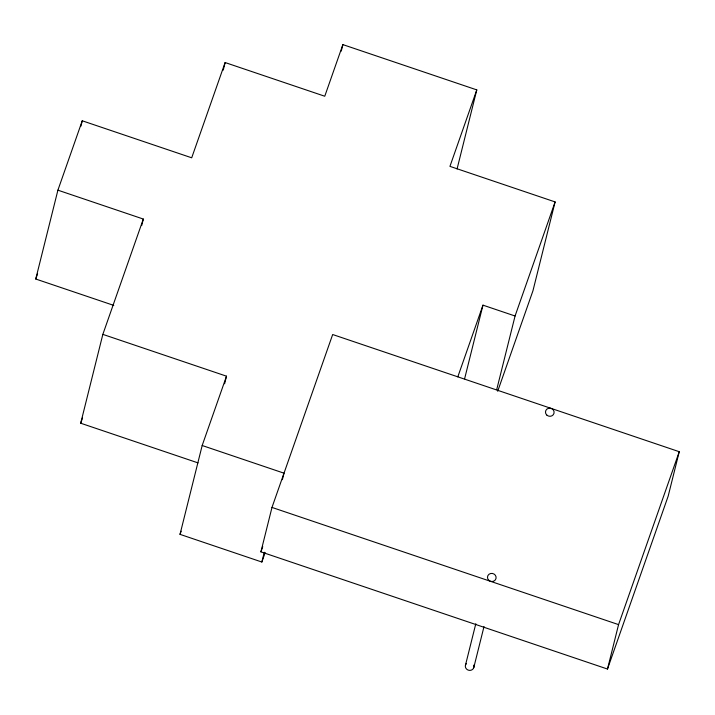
<?xml version="1.0" encoding="UTF-8"?>
<svg xmlns="http://www.w3.org/2000/svg" width="715" height="715" viewBox="0 0 715 715"><rect width="100%" height="100%" fill="white"/><g stroke="black" fill="none" stroke-linecap="round" stroke-linejoin="round"><path stroke-width="1.07" d="M113.783 305.403L35.75 279.02L57.906 190.172L82.252 120.79L191.7 157.8L225.127 62.545L324.762 96.23L342.878 44.607L476.789 89.893L457.064 168.981M80.902 126.206L82.252 120.79M198.01 462.882L80.697 423.217L102.844 334.37L143.322 219.049L57.906 190.172M141.695 225.556L143.322 219.049M223.241 70.133L225.127 62.545M265.167 552.579L261.851 562.026L180.019 534.355L202.175 445.508L226.503 376.179L102.844 334.37M224.617 383.767L226.503 376.179M341.261 51.114L342.878 44.607M260.912 551.855L271.986 507.427L332.672 334.522L679.25 451.71L668.176 496.139L607.491 669.043L260.912 551.855L262.745 546.609M261.851 562.026L264.282 552.275M282.38 479.685L284.007 473.178L202.175 445.508M464.598 378.834L482.974 305.153L515.068 316.003L496.693 389.684M476.789 89.893L449.941 166.363L555.108 201.925L532.952 290.773L497.694 391.248M465.537 664.923L475.806 623.748M473.75 667.703L484.019 626.528M607.491 669.043L618.564 624.615L679.25 451.71M35.75 279.02L37.591 273.765M80.697 423.217L82.538 417.98M180.019 534.355L181.127 531.209M457.815 376.841L482.974 305.153M515.068 316.003L555.108 201.925M271.986 507.427L618.564 624.615M473.741 665.129A4.335 4.058 14 0 1 471.685 669.964A4.335 4.058 14 0 1 466.234 668.704A4.335 4.058 14 0 1 466.466 663.457M488.792 580.303A4.335 4.058 14 0 0 495.987 578.578A4.335 4.058 14 0 0 490.606 573.51A4.335 4.058 14 0 0 488.792 580.303M546.787 415.066A4.335 4.058 14 0 0 553.982 413.342A4.335 4.058 14 0 0 548.602 408.274A4.335 4.058 14 0 0 546.787 415.066"/></g></svg>
